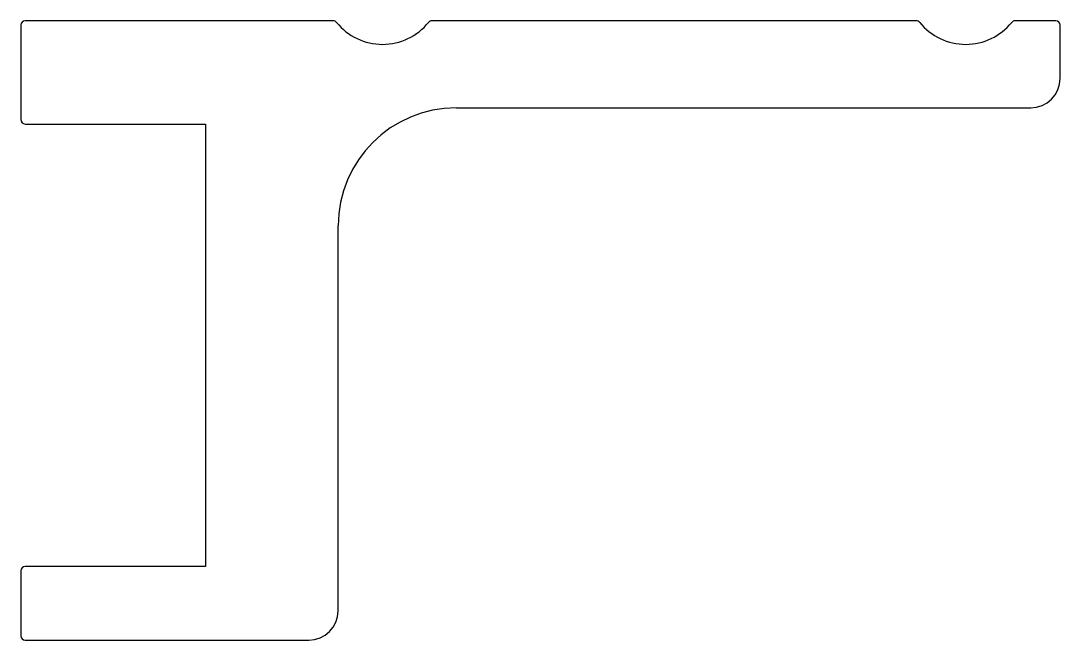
# Model space of a CAD drawing. Extents: x 1993.4 to 2063.8, y 2426.6 to 2468.6.
import ezdxf

# ---------------------------------------------------------------- set-up
doc = ezdxf.new("R2010")
doc.units = 0
doc.layers.get('0').update_dxf_attribs({"linetype": 'CONTINUOUS'})

msp = doc.modelspace()

# ---------------------------------------------------------------- linework, layer by layer
for p, q in [((1993.449, 2468.295), (1993.449, 2461.895)), ((2014.603, 2468.595), (1993.749, 2468.595)), ((2054.103, 2468.595), (2021.296, 2468.595)), ((2063.549, 2468.595), (2060.796, 2468.595)), ((2063.849, 2464.695), (2063.849, 2468.295)), ((2022.949, 2462.695), (2061.849, 2462.695)), ((1993.749, 2461.595), (2005.949, 2461.595)), ((2005.949, 2461.595), (2005.949, 2431.595)), ((2014.949, 2428.595), (2014.949, 2454.695)), ((1993.449, 2431.295), (1993.449, 2426.895)), ((2005.949, 2431.595), (1993.749, 2431.595)), ((1993.749, 2426.595), (2012.949, 2426.595))]:
    msp.add_line(p, q)
for centre, radius, start, end in [((1993.749, 2468.295), 0.3, 90, 180), ((2014.603, 2468.295), 0.3, 38.89587, 90), ((2017.949, 2470.995), 4, 218.89587, 321.10413), ((2021.296, 2468.295), 0.3, 90, 141.10413), ((2054.103, 2468.295), 0.3, 38.89587, 90), ((2057.449, 2470.995), 4, 218.89587, 321.10413), ((2060.796, 2468.295), 0.3, 90, 141.10413), ((2063.549, 2468.295), 0.3, 360, 90), ((2061.849, 2464.695), 2, 270, 0), ((2022.949, 2454.695), 8, 90, 180), ((1993.749, 2461.895), 0.3, 180, 270), ((1993.749, 2431.295), 0.3, 90, 180), ((2012.949, 2428.595), 2, 270, 0), ((1993.749, 2426.895), 0.3, 180, 270)]:
    msp.add_arc(centre, radius, start, end)

doc.saveas('drawing.dxf')
